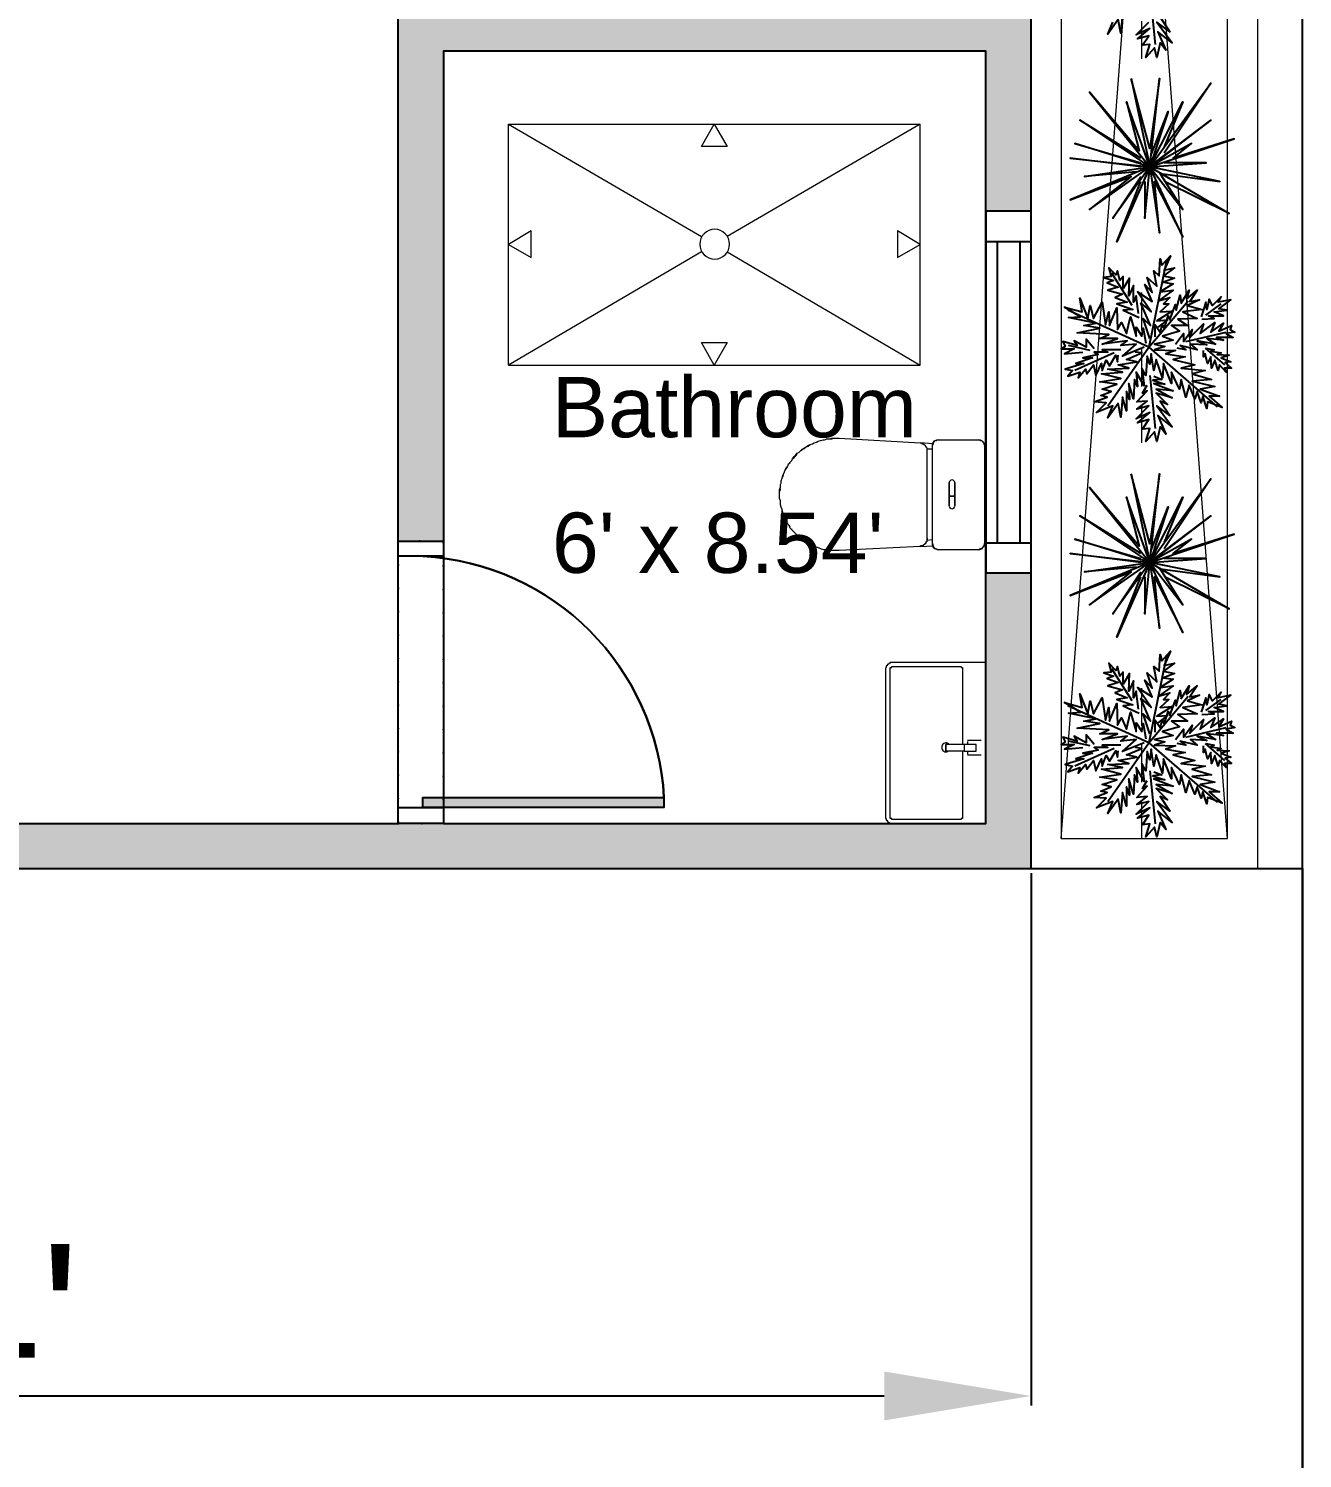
# Model space of a CAD drawing. Header units: feet. Extents: x -93 to 360, y -73 to 780.
# Drawn here: x 190.9 to 360, y 116.7 to 306.5 of the extents above; entities that cross this region are included whole.
import ezdxf

# ---------------------------------------------------------------- set-up
doc = ezdxf.new("R2010")
doc.units = ezdxf.units.FT
doc.linetypes.add('ACAD_ISO07W100', pattern=[3, 0, -3])
for name, color, linetype in [('Building Boundary', 2, 'Continuous'), ('Dimension', 7, 'Continuous'), ('Furniture', 4, 'Continuous'), ('Label', 6, 'Continuous'), ('Plot Boundary', 1, 'Continuous'), ('SoftScape', 7, 'Continuous'), ('Wall', 3, 'Continuous'), ('Wall Hatch', 7, 'Continuous')]:
    doc.layers.add(name, color=color, linetype=linetype)
doc.styles.get("Standard").update_dxf_attribs({"font": 'arial.ttf'})
doc.dimstyles.new('ISO-25', dxfattribs={"dimtxt": 2.5, "dimasz": 2.5, "dimexe": 1.25, "dimexo": 0.625, "dimtad": 1, "dimtxsty": 'Standard', "dimcen": 2.5, "dimadec": 0, "dimazin": 0, "dimtfac": 1, "dimtmove": 0, "dimatfit": 3, "dimfxl": 1, "dimarcsym": 0})

# ---------------------------------------------------------------- blocks, each defined once
blk = doc.blocks.new('Planter')
at = {"lineweight": 5}
for points in [[(30.08, 0), (30.08, 300.27), (0, 300.27), (0, 0)], [(26.08, 4), (26.08, 296.27), (4, 296.27), (4, 4)]]:
    blk.add_lwpolyline(points, close=True, dxfattribs=at)
at = {"lineweight": 0}
for points in [[(4, 4), (26.08, 296.27)], [(26.08, 4), (4, 296.27)]]:
    blk.add_lwpolyline(points, dxfattribs=at)
at = {"lineweight": 25}
for points in [[(12.11, 113.53), (11.89, 110.86), (11.57, 112.67), (10.19, 110.75), (10.83, 112.35)], [(17.12, 112.99), (18.4, 111.07), (16.69, 112.35), (18.72, 109.58), (16.8, 111.07), (17.87, 108.62), (17.12, 109.58), (16.69, 107.66), (16.37, 108.94), (15.2, 107.66), (15.73, 109.37), (14.77, 109.26), (15.63, 110.54), (14.13, 110.11), (15.73, 111.5), (13.92, 110.65), (15.63, 112.35)], [(15.73, 116.41), (16.48, 109.37)], [(16.38, 93.66), (23.85, 99.31), (15.74, 93.12), (12.65, 101.76), (14.35, 95.26), (7.74, 103.04), (15.74, 93.12), (23.85, 104.22), (17.66, 94.94)], [(15.95, 94.72), (18.19, 100.48), (15.74, 93.12), (20.11, 101.76), (17.66, 95.79)], [(14.57, 94.3), (6.46, 99.31), (15.74, 93.12), (26.94, 96.86), (18.83, 94.3), (21.29, 96.22), (15.74, 93.12), (23.21, 93.66), (17.66, 93.66)], [(15.74, 93.12), (5.82, 96.22), (14.57, 93.66)], [(14.57, 93.12), (5.18, 94.3), (15.74, 93.12), (5.18, 88.75), (13.29, 91.84), (7.74, 87.47), (15.74, 93.12), (10.83, 86.3), (14.57, 91.84)], [(13.93, 92.48), (7.1, 91.84), (15.74, 93.12), (11.37, 83.2), (14.57, 91.2)], [(15.1, 91.2), (15.1, 86.3), (15.74, 93.12), (17.02, 84.38), (16.38, 91.2), (20.11, 83.84), (15.74, 93.12), (20.11, 87.47), (17.13, 92.27), (25.02, 91.2), (15.74, 93.12), (26.3, 86.94), (17.87, 91.1)], [(20.11, 83.84), (20.11, 83.84)], [(17.97, 80.7), (15.63, 69.18), (4.85, 74.09)], [(14.24, 73.66), (13.92, 76.01), (13.6, 75.16), (13.6, 77.4), (12.96, 76.01), (13.07, 78.36), (12.21, 76.97), (12.21, 78.57), (11.79, 78.04), (11.47, 79.32), (11.25, 78.78), (10.29, 79.74), (10.61, 78.57), (9.65, 78.46), (10.93, 78.04), (10.08, 77.72), (11.57, 77.18), (10.19, 76.76), (12.11, 76.22), (11.15, 75.8), (12.75, 75.16), (11.36, 74.94), (13.49, 74.2), (12.21, 74.09), (14.35, 73.13)], [(15.73, 70.36), (14.88, 73.02), (15.84, 72.06), (14.56, 75.05), (15.95, 73.88), (14.13, 76.54), (16.05, 75.26), (15.09, 77.5), (16.05, 76.44), (15.41, 78.46), (16.69, 77.29), (16.27, 79.32), (17.01, 78.68), (17.12, 80.92), (17.33, 80.06), (18.51, 81.34), (17.65, 79.42), (19.04, 79.74), (17.55, 78.68), (19.04, 78.36), (17.55, 77.82), (18.83, 77.61), (17.12, 76.54), (18.83, 76.76), (16.91, 75.37), (18.4, 75.8), (17.55, 74.94), (18.29, 74.94), (17.12, 73.88), (18.72, 73.98), (16.69, 72.7), (18.08, 72.81), (16.8, 71.85)], [(13.39, 74.73), (10.72, 79)], [(16.48, 70.57), (16.48, 72.17), (17.12, 71.21), (17.44, 72.17), (17.65, 71.64), (18.19, 73.34), (18.4, 72.81), (19.15, 74.84), (19.25, 74.09), (19.79, 76.12), (19.89, 75.05), (20.96, 76.76), (20.64, 75.58), (22.03, 76.76), (21.07, 75.26), (22.35, 75.48), (20.75, 74.73), (22.67, 74.2), (20.11, 73.88), (22.03, 73.02), (19.47, 72.92), (20.75, 72.06), (18.61, 72.06), (19.68, 71.32), (17.44, 70.68), (18.83, 70.14), (16.37, 69.61), (17.76, 69.29), (16.37, 68.86), (19.15, 68.76), (17.87, 68.33), (20.43, 67.9), (18.83, 67.58), (21.71, 66.84), (19.89, 66.41), (23.09, 66.09), (21.39, 65.66), (23.95, 64.92), (21.39, 64.7), (24.37, 63.96), (22.45, 63.64), (25.01, 62.68), (23.63, 62.68), (25.33, 61.18), (23.41, 61.93), (23.31, 61.08), (22.77, 62.68), (22.56, 61.82), (22.03, 63.32), (21.71, 62.36), (20.96, 64.17), (20.53, 62.57), (19.89, 64.92), (19.68, 63.64), (18.61, 65.88), (18.61, 64.38), (17.55, 67.05), (17.44, 65.13), (16.59, 67.58), (16.27, 66.09), (15.95, 68.33), (15.73, 66.94), (15.41, 68.01), (15.2, 65.45), (14.67, 66.41), (14.99, 64.06), (13.92, 65.88), (14.13, 63.96), (13.71, 64.92), (13.6, 62.36), (12.96, 64.38), (13.07, 62.25), (12.64, 63.32), (12.64, 60.76), (12.11, 62.57), (11.89, 59.9), (11.57, 61.72), (10.19, 59.8), (10.83, 61.4), (8.69, 60.54), (9.97, 61.82), (8.37, 61.93), (10.08, 62.57), (9.23, 62.78), (10.61, 63.32), (9.44, 63.64), (11.36, 64.28), (9.12, 64.6), (11.89, 65.02), (9.33, 65.66), (12.11, 65.88), (10.19, 66.3), (12.96, 66.41), (11.57, 66.84), (14.03, 67.26), (12.64, 67.58), (14.67, 68.44), (13.81, 68.54)], [(14.99, 69.18), (12.11, 68.01), (13.92, 69.61), (11.89, 69.4), (12.75, 70.04), (9.44, 69.61), (11.47, 70.36), (9.12, 70.36), (10.29, 70.89), (6.13, 71.1), (9.12, 71.74), (6.99, 72.06), (8.59, 72.38), (4.96, 73.13), (6.56, 73.24), (4.43, 74.52), (6.77, 73.88), (6.45, 75.69), (7.52, 73.02), (7.84, 74.73), (8.27, 73.02), (9.44, 75.16), (9.87, 72.17), (10.29, 73.88), (10.4, 72.06), (11.36, 74.41), (11.47, 71.53), (12, 72.49), (12.64, 71), (13.17, 73.24), (13.92, 70.68), (13.92, 71.85), (14.67, 70.68), (14.88, 71.74), (15.2, 69.72)], [(15.63, 69.18), (20.85, 75.37)], [(22.67, 72.92), (24.27, 73.02), (23.52, 73.34), (25.55, 73.34), (24.27, 73.88), (25.97, 74.09), (24.91, 74.3), (26.51, 75.48), (24.8, 75.16), (25.23, 75.9), (24.05, 74.73), (23.63, 75.58), (23.31, 74.2), (23.2, 75.16), (22.56, 73.24)], [(23.2, 73.45), (25.23, 74.94)], [(19.15, 69.61), (20.21, 71), (20.21, 69.93), (21.39, 71.53), (21.07, 70.46), (22.88, 72.28), (22.45, 71), (24.37, 72.49), (23.84, 71.21), (25.55, 72.38), (24.91, 71.32), (26.61, 72.06), (26.4, 71.53), (27.04, 71.21), (25.87, 71), (26.83, 70.46), (24.59, 70.46), (25.55, 70.14), (23.31, 70.36), (24.48, 69.61), (22.03, 70.04), (23.31, 69.5), (21.17, 69.61), (22.03, 68.86), (19.79, 69.4), (20.53, 68.86), (19.36, 69.08)], [(8.37, 68.97), (7.31, 70.25), (7.31, 69.18), (5.71, 70.04), (6.13, 69.4), (4.21, 69.93), (4.53, 69.29), (4, 68.97), (5.71, 68.97), (4.43, 68.33), (6.88, 68.54)], [(20.53, 69.93), (25.87, 71.21)], [(11.89, 68.86), (9.44, 68.86), (10.19, 68.54), (8.37, 68.54), (8.91, 68.22), (6.88, 67.8), (8.16, 67.8), (5.92, 67.05), (6.99, 67.05), (4.53, 66.3), (5.49, 66.09), (4.85, 65.34), (6.45, 65.88), (6.24, 65.13), (7.2, 66.3), (7.41, 65.66), (8.27, 66.84), (8.59, 65.45), (9.33, 67.05), (9.44, 66.09), (9.97, 67.48), (10.4, 66.73), (11.25, 68.12), (11.47, 67.26), (11.57, 68.12)], [(7.84, 68.76), (4.96, 69.4)], [(11.04, 68.44), (5.81, 66.09)], [(10.19, 61.4), (15.63, 69.18), (24.69, 61.29)], [(23.2, 69.08), (24.27, 68.86), (23.84, 68.65), (25.23, 68.44), (24.69, 68.22), (26.29, 68.12), (25.23, 67.8), (26.51, 67.26), (25.76, 67.16), (26.61, 66.41), (25.65, 66.41), (25.87, 65.88), (25.01, 66.84), (24.8, 66.09), (24.37, 67.48), (23.95, 66.41), (23.84, 67.9), (23.41, 67.05), (23.09, 68.33), (22.88, 67.9), (22.88, 68.76)], [(23.09, 69.08), (25.65, 66.84)], [(16.27, 65.34), (17.33, 64.92), (16.16, 64.81), (17.76, 64.28), (16.27, 64.38), (18.83, 63.42), (16.59, 63.64), (18.72, 62.46), (16.59, 63.1), (18.08, 61.61), (17.12, 62.04), (18.4, 60.12), (16.69, 61.4), (18.72, 58.62), (16.8, 60.12), (17.87, 57.66), (17.12, 58.62), (16.69, 56.7), (16.37, 57.98), (15.2, 56.7), (15.73, 58.41), (14.77, 58.3), (15.63, 59.58), (14.13, 59.16), (15.73, 60.54), (13.92, 59.69), (15.63, 61.4), (14.03, 60.97), (15.41, 62.04), (14.03, 61.93), (15.41, 63.42), (14.77, 63.1), (15.41, 64.17)], [(15.73, 65.45), (16.48, 58.41)], [(16.38, 41.17), (23.85, 46.82), (15.74, 40.64), (12.65, 49.28), (14.35, 42.77), (7.74, 50.56), (15.74, 40.64), (23.85, 51.73), (17.66, 42.45)], [(15.95, 42.24), (18.19, 48), (15.74, 40.64), (20.11, 49.28), (17.66, 43.3)], [(14.57, 41.81), (6.46, 46.82), (15.74, 40.64), (26.94, 44.37), (18.83, 41.81), (21.29, 43.73), (15.74, 40.64), (23.21, 41.17), (17.66, 41.17)], [(15.74, 40.64), (5.82, 43.73), (14.57, 41.17)], [(14.57, 40.64), (5.18, 41.81), (15.74, 40.64), (5.18, 36.26), (13.29, 39.36), (7.74, 34.98), (15.74, 40.64), (10.83, 33.81), (14.57, 39.36)], [(13.93, 40), (7.1, 39.36), (15.74, 40.64), (11.37, 30.71), (14.57, 38.72)], [(15.1, 38.72), (15.1, 33.81), (15.74, 40.64), (17.02, 31.89), (16.38, 38.72), (20.11, 31.35), (15.74, 40.64), (20.11, 34.98), (17.13, 39.78), (25.02, 38.72), (15.74, 40.64), (26.3, 34.45), (17.87, 38.61)], [(20.11, 31.35), (20.11, 31.35)], [(15.73, 17.87), (14.88, 20.53), (15.84, 19.57), (14.56, 22.56), (15.95, 21.39), (14.13, 24.05), (16.05, 22.77), (15.09, 25.01), (16.05, 23.95), (15.41, 25.97), (16.69, 24.8), (16.27, 26.83), (17.01, 26.19), (17.12, 28.43), (17.33, 27.57), (18.51, 28.85), (17.65, 26.93), (19.04, 27.25), (17.55, 26.19), (19.04, 25.87), (17.55, 25.33), (18.83, 25.12), (17.12, 24.05), (18.83, 24.27), (16.91, 22.88), (18.4, 23.31), (17.55, 22.45), (18.29, 22.45), (17.12, 21.39), (18.72, 21.49), (16.69, 20.21), (18.08, 20.32), (16.8, 19.36)], [(17.97, 28.21), (15.63, 16.69), (4.85, 21.6)], [(14.24, 21.17), (13.92, 23.52), (13.6, 22.67), (13.6, 24.91), (12.96, 23.52), (13.07, 25.87), (12.21, 24.48), (12.21, 26.08), (11.79, 25.55), (11.47, 26.83), (11.25, 26.29), (10.29, 27.25), (10.61, 26.08), (9.65, 25.97), (10.93, 25.55), (10.08, 25.23), (11.57, 24.69), (10.19, 24.27), (12.11, 23.73), (11.15, 23.31), (12.75, 22.67), (11.36, 22.45), (13.49, 21.71), (12.21, 21.6), (14.35, 20.64)], [(13.39, 22.24), (10.72, 26.51)], [(14.99, 16.69), (12.11, 15.52), (13.92, 17.12), (11.89, 16.91), (12.75, 17.55), (9.44, 17.12), (11.47, 17.87), (9.12, 17.87), (10.29, 18.4), (6.13, 18.61), (9.12, 19.25), (6.99, 19.57), (8.59, 19.89), (4.96, 20.64), (6.56, 20.75), (4.43, 22.03), (6.77, 21.39), (6.45, 23.2), (7.52, 20.53), (7.84, 22.24), (8.27, 20.53), (9.44, 22.67), (9.87, 19.68), (10.29, 21.39), (10.4, 19.57), (11.36, 21.92), (11.47, 19.04), (12, 20), (12.64, 18.51), (13.17, 20.75), (13.92, 18.19), (13.92, 19.36), (14.67, 18.19), (14.88, 19.25), (15.2, 17.23)], [(16.48, 18.08), (16.48, 19.68), (17.12, 18.72), (17.44, 19.68), (17.65, 19.15), (18.19, 20.85), (18.4, 20.32), (19.15, 22.35), (19.25, 21.6), (19.79, 23.63), (19.89, 22.56), (20.96, 24.27), (20.64, 23.09), (22.03, 24.27), (21.07, 22.77), (22.35, 22.99), (20.75, 22.24), (22.67, 21.71), (20.11, 21.39), (22.03, 20.53), (19.47, 20.43), (20.75, 19.57), (18.61, 19.57), (19.68, 18.83), (17.44, 18.19), (18.83, 17.65), (16.37, 17.12), (17.76, 16.8), (16.37, 16.37), (19.15, 16.27), (17.87, 15.84), (20.43, 15.41), (18.83, 15.09), (21.71, 14.35), (19.89, 13.92), (23.09, 13.6), (21.39, 13.17), (23.95, 12.43), (21.39, 12.21), (24.37, 11.47), (22.45, 11.15), (25.01, 10.19), (23.63, 10.19), (25.33, 8.69), (23.41, 9.44), (23.31, 8.59), (22.77, 10.19), (22.56, 9.33), (22.03, 10.83), (21.71, 9.87), (20.96, 11.68), (20.53, 10.08), (19.89, 12.43), (19.68, 11.15), (18.61, 13.39), (18.61, 11.89), (17.55, 14.56), (17.44, 12.64), (16.59, 15.09), (16.27, 13.6), (15.95, 15.84), (15.73, 14.45), (15.41, 15.52), (15.2, 12.96), (14.67, 13.92), (14.99, 11.57), (13.92, 13.39), (14.13, 11.47), (13.71, 12.43), (13.6, 9.87), (12.96, 11.89), (13.07, 9.76), (12.64, 10.83), (12.64, 8.27), (12.11, 10.08), (11.89, 7.41), (11.57, 9.23), (10.19, 7.31), (10.83, 8.91), (8.69, 8.05), (9.97, 9.33), (8.37, 9.44), (10.08, 10.08), (9.23, 10.29), (10.61, 10.83), (9.44, 11.15), (11.36, 11.79), (9.12, 12.11), (11.89, 12.53), (9.33, 13.17), (12.11, 13.39), (10.19, 13.81), (12.96, 13.92), (11.57, 14.35), (14.03, 14.77), (12.64, 15.09), (14.67, 15.95), (13.81, 16.05)], [(15.63, 16.69), (20.85, 22.88)], [(22.67, 20.43), (24.27, 20.53), (23.52, 20.85), (25.55, 20.85), (24.27, 21.39), (25.97, 21.6), (24.91, 21.81), (26.51, 22.99), (24.8, 22.67), (25.23, 23.41), (24.05, 22.24), (23.63, 23.09), (23.31, 21.71), (23.2, 22.67), (22.56, 20.75)], [(23.2, 20.96), (25.23, 22.45)], [(19.15, 17.12), (20.21, 18.51), (20.21, 17.44), (21.39, 19.04), (21.07, 17.97), (22.88, 19.79), (22.45, 18.51), (24.37, 20), (23.84, 18.72), (25.55, 19.89), (24.91, 18.83), (26.61, 19.57), (26.4, 19.04), (27.04, 18.72), (25.87, 18.51), (26.83, 17.97), (24.59, 17.97), (25.55, 17.65), (23.31, 17.87), (24.48, 17.12), (22.03, 17.55), (23.31, 17.01), (21.17, 17.12), (22.03, 16.37), (19.79, 16.91), (20.53, 16.37), (19.36, 16.59)], [(8.37, 16.48), (7.31, 17.76), (7.31, 16.69), (5.71, 17.55), (6.13, 16.91), (4.21, 17.44), (4.53, 16.8), (4, 16.48), (5.71, 16.48), (4.43, 15.84), (6.88, 16.05)], [(20.53, 17.44), (25.87, 18.72)], [(11.89, 16.37), (9.44, 16.37), (10.19, 16.05), (8.37, 16.05), (8.91, 15.73), (6.88, 15.31), (8.16, 15.31), (5.92, 14.56), (6.99, 14.56), (4.53, 13.81), (5.49, 13.6), (4.85, 12.85), (6.45, 13.39), (6.24, 12.64), (7.2, 13.81), (7.41, 13.17), (8.27, 14.35), (8.59, 12.96), (9.33, 14.56), (9.44, 13.6), (9.97, 14.99), (10.4, 14.24), (11.25, 15.63), (11.47, 14.77), (11.57, 15.63)], [(7.84, 16.27), (4.96, 16.91)], [(11.04, 15.95), (5.81, 13.6)], [(10.19, 8.91), (15.63, 16.69), (24.69, 8.8)], [(23.2, 16.59), (24.27, 16.37), (23.84, 16.16), (25.23, 15.95), (24.69, 15.73), (26.29, 15.63), (25.23, 15.31), (26.51, 14.77), (25.76, 14.67), (26.61, 13.92), (25.65, 13.92), (25.87, 13.39), (25.01, 14.35), (24.8, 13.6), (24.37, 14.99), (23.95, 13.92), (23.84, 15.41), (23.41, 14.56), (23.09, 15.84), (22.88, 15.41), (22.88, 16.27)], [(23.09, 16.59), (25.65, 14.35)], [(16.27, 12.85), (17.33, 12.43), (16.16, 12.32), (17.76, 11.79), (16.27, 11.89), (18.83, 10.93), (16.59, 11.15), (18.72, 9.97), (16.59, 10.61), (18.08, 9.12), (17.12, 9.55), (18.4, 7.63), (16.69, 8.91), (18.72, 6.13), (16.8, 7.63), (17.87, 5.17), (17.12, 6.13), (16.69, 4.21), (16.37, 5.49), (15.2, 4.21), (15.73, 5.92), (14.77, 5.81), (15.63, 7.09), (14.13, 6.67), (15.73, 8.05), (13.92, 7.2), (15.63, 8.91), (14.03, 8.48), (15.41, 9.55), (14.03, 9.44), (15.41, 10.93), (14.77, 10.61), (15.41, 11.68)], [(15.73, 12.96), (16.48, 5.92)]]:
    blk.add_lwpolyline(points, dxfattribs=at)
at = {"lineweight": 13}
for points in [[(14.67, 107.45), (14.67, 112.46)], [(14.67, 71.42), (14.67, 76.44)], [(14.67, 63.96), (14.67, 68.97)], [(14.67, 56.49), (14.67, 61.5)], [(14.67, 18.93), (14.67, 23.95)], [(14.67, 11.47), (14.67, 16.48)], [(14.67, 4), (14.67, 9.01)]]:
    blk.add_lwpolyline(points, dxfattribs=at)
at = {"lineweight": 25}
for points in [[(13.29, 104.86), (15.74, 93.12), (17.02, 104.86), (15.74, 95.58)], [(13.29, 52.37), (15.74, 40.64), (17.02, 52.37), (15.74, 43.09)]]:
    blk.add_lwpolyline(points, close=True, dxfattribs=at)
blk = doc.blocks.new('Planter1.3')
blk.add_blockref('Planter', (0, 0))
blk = doc.blocks.new('*D5')
at = {"layer": 'Defpoints', "color": 0, "transparency": 16777216}
for p in [(36, 195), (324, 195), (324, 125)]:
    blk.add_point(p, dxfattribs=at)
at = {"layer": 'Dimension', "color": 0, "lineweight": -2, "transparency": 16777216}
for p, q in [((36, 194.38), (36, 123.75)), ((324, 194.38), (324, 123.75)), ((55.5, 125), (304.5, 125))]:
    blk.add_line(p, q, dxfattribs=at)
at = {"layer": 'Dimension', "color": 0, "transparency": 16777216}
for points in [[(55.5, 128.25), (55.5, 121.75), (36, 125)], [(304.5, 128.25), (304.5, 121.75), (324, 125)]]:
    blk.add_solid(points, dxfattribs=at)
at = {"layer": 'Dimension', "color": 0, "transparency": 16777216, "insert": (180, 135.41), "char_height": 19.5, "attachment_point": 5}
blk.add_mtext("24'", dxfattribs=at)
blk = doc.blocks.new('WC')
at = {"lineweight": 0}
for points in [[(7.89, 0), (7.57, 0), (7.36, 0), (7.04, 0), (6.72, 0), (6.4, 0), (6.08, 0.11), (5.87, 0.11), (5.55, 0.21), (5.23, 0.32), (5.01, 0.43), (4.69, 0.53), (4.37, 0.64), (4.16, 0.75), (3.84, 0.85), (3.63, 1.07), (3.41, 1.17), (3.09, 1.39), (2.88, 1.49), (2.67, 1.71), (2.45, 1.92), (2.24, 2.13), (2.03, 2.35), (1.81, 2.56), (1.6, 2.77), (1.39, 2.99), (1.28, 3.31), (1.07, 3.52), (0.96, 3.84), (0.85, 4.05), (0.64, 4.37), (0.53, 4.59), (0.43, 4.91), (0.32, 5.12), (0.32, 5.44), (0.21, 5.76), (0.11, 6.08), (0.11, 6.29), (0.11, 6.61), (0, 6.93), (0, 7.25), (0, 7.47), (0, 7.79), (0, 8.11), (0.11, 8.43), (0.11, 8.75), (0.21, 8.96), (0.21, 9.28), (0.32, 9.6), (0.43, 9.92), (0.53, 10.13), (0.64, 10.45), (0.75, 10.67), (0.85, 10.99), (1.07, 11.2), (1.17, 11.52), (1.39, 11.73), (1.6, 11.95), (1.71, 12.16), (1.92, 12.48), (2.13, 12.69), (2.35, 12.91), (2.56, 13.01), (2.77, 13.23), (2.99, 13.44), (3.31, 13.65), (3.52, 13.76), (3.84, 13.97), (4.05, 14.08), (4.37, 14.19), (4.59, 14.29), (4.91, 14.4), (5.12, 14.51), (5.44, 14.61), (5.76, 14.72), (5.97, 14.72), (6.29, 14.83), (6.61, 14.83), (6.93, 14.93), (7.25, 14.93), (7.47, 14.93), (7.79, 14.93), (7.89, 14.93), (18.67, 14.29), (18.77, 14.29), (18.88, 14.29), (18.88, 14.19), (18.99, 14.19), (19.09, 14.19), (19.09, 14.08), (19.2, 14.08), (19.31, 13.97), (19.31, 13.87), (19.41, 13.87), (19.41, 13.76), (19.52, 13.65), (19.52, 13.55), (19.52, 13.44), (19.52, 13.33), (19.52, 1.6), (19.52, 1.49), (19.52, 1.39), (19.52, 1.28), (19.52, 1.17), (19.41, 1.17), (19.41, 1.07), (19.41, 0.96), (19.31, 0.96), (19.31, 0.85), (19.2, 0.85), (19.2, 0.75), (19.09, 0.75), (18.99, 0.64), (18.88, 0.64), (18.77, 0.64), (18.77, 0.53), (18.67, 0.53)], [(27.2, 0.85), (27.2, 0.75), (27.09, 0.75), (27.09, 0.64), (27.09, 0.53), (26.99, 0.53), (26.99, 0.43), (26.88, 0.32), (26.77, 0.21), (26.67, 0.21), (26.56, 0.21), (26.56, 0.11), (26.45, 0.11), (26.35, 0.11), (26.88, 0.32), (27.09, 0.53)]]:
    blk.add_lwpolyline(points, close=True, dxfattribs=at)
for points in [[(7.89, 0), (7.57, 0), (7.36, 0), (7.04, 0), (6.72, 0), (6.4, 0), (6.08, 0.11), (5.87, 0.11), (5.55, 0.21), (5.23, 0.32), (5.01, 0.43), (4.69, 0.53), (4.37, 0.64), (4.16, 0.75), (3.84, 0.85), (3.63, 1.07), (3.41, 1.17), (3.09, 1.39), (2.88, 1.49), (2.67, 1.71), (2.45, 1.92), (2.24, 2.13), (2.03, 2.35), (1.81, 2.56), (1.6, 2.77), (1.39, 2.99), (1.28, 3.31), (1.07, 3.52), (0.96, 3.84), (0.85, 4.05), (0.64, 4.37), (0.53, 4.59), (0.43, 4.91), (0.32, 5.12), (0.32, 5.44), (0.21, 5.76), (0.11, 6.08), (0.11, 6.29), (0.11, 6.61), (0, 6.93), (0, 7.25), (0, 7.47), (0, 7.79), (0, 8.11), (0.11, 8.43), (0.11, 8.75), (0.21, 8.96), (0.21, 9.28), (0.32, 9.6), (0.43, 9.92), (0.53, 10.13), (0.64, 10.45), (0.75, 10.67), (0.85, 10.99), (1.07, 11.2), (1.17, 11.52), (1.39, 11.73), (1.6, 11.95), (1.71, 12.16), (1.92, 12.48), (2.13, 12.69), (2.35, 12.91), (2.56, 13.01), (2.77, 13.23), (2.99, 13.44), (3.31, 13.65), (3.52, 13.76), (3.84, 13.97), (4.05, 14.08), (4.37, 14.19), (4.59, 14.29), (4.91, 14.4), (5.12, 14.51), (5.44, 14.61), (5.76, 14.72), (5.97, 14.72), (6.29, 14.83), (6.61, 14.83), (6.93, 14.93), (7.25, 14.93), (7.47, 14.93), (7.79, 14.93), (7.89, 14.93)], [(2.88, 13.23), (3.09, 13.44), (3.31, 13.55), (3.52, 13.76), (3.84, 13.87), (4.05, 14.08), (4.16, 14.08)], [(4.37, 14.19), (4.59, 14.29), (4.91, 14.4), (5.12, 14.51), (5.44, 14.61), (5.76, 14.72), (5.97, 14.72)], [(6.19, 14.83), (6.29, 14.83), (6.61, 14.83), (6.93, 14.83), (7.25, 14.93), (7.47, 14.93), (7.79, 14.93)], [(20.37, 14.19), (18.67, 14.29), (18.77, 14.29), (18.88, 14.29), (18.88, 14.19), (18.99, 14.19), (19.09, 14.19)], [(19.09, 14.08), (19.2, 14.08), (19.31, 13.97), (19.31, 13.87), (19.41, 13.87), (19.41, 13.76), (19.52, 13.65), (19.52, 13.55), (19.52, 13.44), (19.52, 13.33)], [(20.27, 13.44), (19.52, 13.44)], [(21.12, 14.72), (20.8, 14.61), (20.48, 14.51), (20.37, 14.29), (20.27, 13.97), (20.27, 14.08), (20.27, 14.19), (20.37, 14.19), (20.37, 14.29), (20.37, 14.4), (20.48, 14.4), (20.48, 14.51), (20.59, 14.51), (20.59, 14.61), (20.69, 14.61), (20.8, 14.61), (20.8, 14.72), (20.91, 14.72), (21.01, 14.72), (21.12, 14.72), (26.35, 14.72), (26.45, 14.72), (26.56, 14.72), (26.67, 14.72), (26.67, 14.61), (26.77, 14.61), (26.88, 14.51), (26.99, 14.51), (26.99, 14.4), (27.09, 14.29), (27.09, 14.19), (27.09, 14.08), (27.2, 14.08), (27.2, 13.97), (27.09, 14.29), (26.88, 14.51), (26.35, 14.72)], [(26.35, 0.11), (21.12, 0.11), (21.01, 0.11), (20.91, 0.11), (20.91, 0.21), (20.8, 0.21), (20.69, 0.21), (20.59, 0.32), (20.48, 0.32), (20.48, 0.43), (20.37, 0.43), (20.37, 0.53), (20.37, 0.64), (20.27, 0.75), (20.27, 0.85), (20.27, 0.96), (20.27, 1.17), (20.27, 1.49), (20.27, 1.71), (20.27, 13.12), (20.27, 13.44), (20.27, 13.65), (20.27, 13.97)], [(0.64, 10.35), (0.64, 10.45), (0.75, 10.67), (0.96, 10.99), (1.07, 11.2), (1.17, 11.52), (1.39, 11.63)], [(1.6, 11.95), (1.71, 12.16), (1.92, 12.37), (2.13, 12.59), (2.35, 12.8)], [(0.11, 8.53), (0.11, 8.75), (0.21, 8.96), (0.21, 9.28), (0.32, 9.6), (0.43, 9.81), (0.53, 10.03)], [(0.11, 6.61), (0, 6.93), (0, 7.25), (0, 7.47), (0, 7.79), (0.11, 8.11), (0.11, 8.21)], [(22.51, 7.21), (22.51, 9.02), (22.51, 5.93), (22.51, 7.21), (23.25, 7.21), (22.51, 7.21), (23.25, 7.21), (23.25, 5.93), (23.25, 9.02), (23.25, 7.21)], [(0.53, 4.8), (0.43, 4.91), (0.43, 5.12), (0.32, 5.44), (0.21, 5.76), (0.11, 6.08), (0.11, 6.29)], [(1.39, 3.2), (1.28, 3.31), (1.07, 3.52), (0.96, 3.84), (0.85, 4.05), (0.75, 4.37), (0.64, 4.48)], [(2.45, 1.92), (2.24, 2.13), (2.03, 2.35), (1.81, 2.56), (1.6, 2.77), (1.6, 2.88)], [(4.16, 0.75), (3.84, 0.85), (3.63, 1.07), (3.41, 1.17), (3.09, 1.39), (2.88, 1.49), (2.88, 1.6)], [(5.97, 0.11), (5.87, 0.11), (5.55, 0.21), (5.23, 0.32), (5.01, 0.43), (4.69, 0.53), (4.48, 0.64), (4.37, 0.64)], [(7.79, 0), (7.57, 0), (7.36, 0), (7.04, 0), (6.72, 0), (6.4, 0), (6.19, 0.11)], [(19.52, 1.6), (19.52, 1.49), (19.52, 1.39), (19.52, 1.28), (19.52, 1.17), (19.41, 1.17), (19.41, 1.07), (19.41, 0.96), (19.31, 0.96), (19.31, 0.85), (19.2, 0.85), (19.2, 0.75), (19.09, 0.75), (18.99, 0.64), (18.88, 0.64), (18.77, 0.64), (18.77, 0.53), (18.67, 0.53), (20.37, 0.64)], [(19.52, 1.39), (20.27, 1.49)], [(20.27, 0.96), (20.37, 0.64), (20.48, 0.32), (20.8, 0.21), (21.12, 0.11)]]:
    blk.add_lwpolyline(points, dxfattribs=at)
at = {"lineweight": 13}
for points in [[(27.2, 13.97), (27.2, 6.19)], [(27.2, 6.19), (27.2, 0.93)]]:
    blk.add_lwpolyline(points, dxfattribs=at)
at = {"lineweight": 0}
for centre, radius, start, end in [((21.17, 14.03), 0.8, 139.9988, 175.0013), ((22.88, 9.01), 0.373, 1.7687, 178.2313), ((22.88, 5.92), 0.373, 181.7687, 358.2313), ((18.61, 1.65), 1.01, 273.252, 287.7098), ((18.61, 1.65), 1.01, 345.5419, 359.9999), ((26.4, 1.01), 0.8, 274.9987, 310.0012), ((26.4, 1.01), 0.8, 319.9986, 354.1116)]:
    blk.add_arc(centre, radius, start, end, dxfattribs=at)
blk = doc.blocks.new('Bathwc1.3')
blk.add_blockref('WC', (-27.38, 0.2))
blk = doc.blocks.new('BathBasin')
at = {"lineweight": 0}
for points in [[(13.33, 21.33), (0.96, 21.33), (0.85, 21.33), (0.75, 21.33), (0.64, 21.33), (0.53, 21.23), (0.43, 21.23), (0.43, 21.12), (0.32, 21.12), (0.21, 21.01), (0.21, 20.91), (0.11, 20.91), (0.11, 20.8), (0.11, 20.69), (0, 20.59), (0, 20.48), (0, 0.85), (0, 0.75), (0, 0.64), (0.11, 0.64), (0.11, 0.53), (0.11, 0.43), (0.21, 0.43), (0.21, 0.32), (0.32, 0.21), (0.43, 0.11), (0.53, 0.11), (0.53, 0), (0.64, 0), (0.75, 0), (0.85, 0), (0.96, 0), (13.33, 0), (13.33, 21.33)], [(10.24, 9.6), (10.24, 0.85), (10.24, 0.75), (10.24, 0.64), (10.13, 0.64), (10.03, 0.64), (10.03, 0.53), (9.92, 0.53), (0.96, 0.53), (0.85, 0.53), (0.85, 0.64), (0.75, 0.64), (0.64, 0.64), (0.64, 0.75), (0.64, 0.85), (0.64, 20.48), (0.64, 20.59), (0.64, 20.69), (0.75, 20.69), (0.85, 20.69), (0.85, 20.8), (0.96, 20.8)], [(0.85, 20.8), (0.96, 20.8), (9.92, 20.8), (10.03, 20.8), (10.03, 20.69), (10.13, 20.69), (10.24, 20.69), (10.24, 20.59), (10.24, 20.48), (10.24, 10.45)], [(10.45, 9.6), (11.52, 9.6), (12.05, 9.6), (12.05, 10.45), (11.52, 10.45), (10.45, 10.45), (8.75, 10.45), (8, 10.45), (8, 9.6), (8, 10.45)], [(10.45, 10.45), (10.45, 9.6), (8.75, 9.6), (8, 9.6)], [(12.69, 10.99), (10.88, 10.99)], [(10.88, 10.88), (10.88, 10.88)], [(10.88, 10.88), (10.88, 10.45)], [(10.88, 10.88), (10.88, 10.88)], [(10.88, 9.6), (10.88, 9.17)], [(10.88, 9.17), (10.88, 9.17)], [(10.88, 9.17), (10.88, 9.17)], [(10.88, 9.07), (12.69, 9.07)], [(9.92, 0.53), (9.92, 0.53)], [(10.24, 0.85), (10.24, 0.85)]]:
    blk.add_lwpolyline(points, dxfattribs=at)
for points in [[(8.42, 10.54, 0.169136), (8.05, 10.67, 1.000008), (8.05, 9.49, 0.169136), (8.42, 9.62)], [(8.17, 10.65, 0.050754), (8.05, 10.67, 0.050754), (7.93, 10.65)], [(7.93, 9.51, 0.050754), (8.05, 9.49, 0.050754), (8.17, 9.51)]]:
    blk.add_lwpolyline(points, format="xyb", dxfattribs=at)
blk = doc.blocks.new('basin1.3')
blk.add_blockref('BathBasin', (-13.33335, 0))
blk = doc.blocks.new('Shower')
at = {"lineweight": 0}
for p, q in [((0, 32), (54.61, 32)), ((0, 0), (54.61, 0))]:
    blk.add_line(p, q, dxfattribs=at)
for points in [[(25.6, 15.04), (0, 0), (0, 32), (25.6, 17.07)], [(29.01, 15.04), (54.61, 0), (54.61, 32), (29.01, 17.07)]]:
    blk.add_lwpolyline(points, dxfattribs=at)
for points in [[(27.31, 32), (29.01, 29.01), (25.6, 29.01)], [(0, 16), (2.99, 14.29), (2.99, 17.81)], [(54.61, 16), (51.63, 17.81), (51.63, 14.29)], [(27.31, 0), (25.6, 2.99), (29.01, 2.99)]]:
    blk.add_lwpolyline(points, close=True, dxfattribs=at)
blk.add_lwpolyline([(27.36, 14.08, 1), (27.36, 18.03, 1)], format="xyb", close=True, dxfattribs=at)
blk = doc.blocks.new('bathshower1.3')
blk.add_blockref('Shower', (-27.36, -16.05))
blk = doc.blocks.new('VerticalWindow')
blk.add_lwpolyline([(0, 0), (6, 0), (6, 48), (0, 48)], close=True)
for points in [[(6, 44), (0, 44)], [(1.5, 4), (1.5, 44)], [(4.5, 4), (4.5, 44)], [(6, 4), (0, 4)]]:
    blk.add_lwpolyline(points)
blk = doc.blocks.new('vwindow1.2')
at = {"rotation": 180}
blk.add_blockref('VerticalWindow', (6, 30), dxfattribs=at)
blk = doc.blocks.new('toiletdoor')
for points in [[(6, 37.44), (6, 35.45), (0, 35.45), (0, 37.44)], [(6, 2.08), (6, 0), (0, 0), (0, 2.08)], [(35.27, 3.45), (35.27, 2.08), (3.27, 2.08), (3.27, 3.45)]]:
    blk.add_lwpolyline(points, close=True)
at = {"linetype": 'ACAD_ISO07W100'}
blk.add_lwpolyline([(0, 37.44), (0, 0), (6, 0), (6, 37.44)], close=True, dxfattribs=at)
blk.add_lwpolyline([(3.32, 35.45, -0.38245), (35.27, 3.45, 0.38245)], format="xyb", close=True)
blk = doc.blocks.new('bathdoor1.3')
blk.add_blockref('toiletdoor', (0, 0))

msp = doc.modelspace()

# ---------------------------------------------------------------- hatches: boundary and pattern name
at = {"layer": 'Wall Hatch'}
h = msp.add_hatch(color=256, dxfattribs=at)
h.dxf.hatch_style = 1
h.paths.add_polyline_path([(193, 578.988), (157, 578.988), (157, 585), (193, 585)], flags=16)
edge = h.paths.add_edge_path(flags=16)
edge.add_line((188.977, 578.988), (188.977, 585))
edge = h.paths.add_edge_path(flags=16)
edge.add_line((161, 578.988), (161, 585))
edge = h.paths.add_edge_path(flags=0)
edge.add_line((188.977, 580.491), (161, 580.491))
edge = h.paths.add_edge_path(flags=0)
edge.add_line((188.977, 583.497), (161, 583.497))
h.paths.add_polyline_path([(95, 578.988), (59, 578.988), (59, 585), (95, 585)], flags=16)
edge = h.paths.add_edge_path(flags=16)
edge.add_line((90.977, 578.988), (90.977, 585))
edge = h.paths.add_edge_path(flags=16)
edge.add_line((63, 578.988), (63, 585))
edge = h.paths.add_edge_path(flags=0)
edge.add_line((90.977, 580.491), (63, 580.491))
edge = h.paths.add_edge_path(flags=0)
edge.add_line((90.977, 583.497), (63, 583.497))
h.paths.add_polyline_path([(42, 480), (36, 480), (36, 432), (42, 432)])
edge = h.paths.add_edge_path(flags=17)
edge.add_line((36, 476), (42, 476))
edge = h.paths.add_edge_path(flags=17)
edge.add_line((36, 436), (42, 436))
edge = h.paths.add_edge_path(flags=16)
edge.add_line((40.5, 476), (40.5, 436))
edge = h.paths.add_edge_path(flags=16)
edge.add_line((37.5, 476), (37.5, 436))
h.paths.add_polyline_path([(42, 432), (240, 432), (240, 579), (42, 579)], flags=16)
h.paths.add_polyline_path([(42, 354), (240, 354), (240, 426), (42, 426)], flags=16)
h.paths.add_polyline_path([(315.922, 470.52), (318, 470.52), (318, 476.52), (315.922, 476.52)], flags=16)
h.paths.add_polyline_path([(314.552, 437.484), (315.922, 437.484), (315.922, 473.249), (314.552, 473.249)], flags=16)
h.paths.add_polyline_path([(277.992, 470.52), (279.981, 470.52), (279.981, 476.52), (277.992, 476.52)], flags=16)
edge = h.paths.add_edge_path(flags=16)
edge.add_arc((315.414, 472.829), 35.433, 179.39586, 268.06083)
edge.add_arc((315.414, 472.829), 35.433, 179.39586, 268.06083, ccw=False)
h.paths.add_polyline_path([(277.992, 476.52), (318, 476.52), (318, 470.52), (277.992, 470.52)], flags=16)
h.paths.add_polyline_path([(246, 476.52), (318, 476.52), (318, 579), (246, 579)], flags=16)
h.paths.add_polyline_path([(324, 420), (318, 420), (318, 372), (324, 372)], flags=17)
edge = h.paths.add_edge_path(flags=16)
edge.add_line((318, 416), (324, 416))
edge = h.paths.add_edge_path(flags=16)
edge.add_line((318, 376), (324, 376))
edge = h.paths.add_edge_path(flags=16)
edge.add_line((322.5, 416), (322.5, 376))
edge = h.paths.add_edge_path(flags=16)
edge.add_line((319.5, 416), (319.5, 376))
h.paths.add_polyline_path([(246, 309.48), (318, 309.48), (318, 470.52), (246, 470.52)], flags=16)
h.paths.add_polyline_path([(246, 203.078), (246, 201), (240, 201), (240, 203.078)], flags=0)
h.paths.add_polyline_path([(275.271, 204.448), (275.271, 203.078), (243.271, 203.078), (243.271, 204.448)], flags=16)
h.paths.add_polyline_path([(246, 238.438), (246, 236.448), (240, 236.448), (240, 238.438)], flags=0)
edge = h.paths.add_edge_path(flags=16)
edge.add_arc((241.436, 202.616), 33.885, 3.09985, 86.81722, ccw=False)
edge.add_arc((241.436, 202.616), 33.885, 3.09985, 86.81722)
h.paths.add_polyline_path([(240, 238.438), (240, 201), (246, 201), (246, 238.438)], flags=16)
h.paths.add_polyline_path([(324, 282.24), (318, 282.24), (318, 234.24), (324, 234.24)], flags=17)
edge = h.paths.add_edge_path(flags=16)
edge.add_line((318, 278.24), (324, 278.24))
edge = h.paths.add_edge_path(flags=16)
edge.add_line((318, 238.24), (324, 238.24))
edge = h.paths.add_edge_path(flags=16)
edge.add_line((322.5, 278.24), (322.5, 238.24))
edge = h.paths.add_edge_path(flags=16)
edge.add_line((319.5, 278.24), (319.5, 238.24))
h.paths.add_polyline_path([(246, 201), (318, 201), (318, 303.48), (246, 303.48)], flags=16)
h.paths.add_polyline_path([(42, 348), (36, 348), (36, 300), (42, 300)])
edge = h.paths.add_edge_path(flags=17)
edge.add_line((36, 344), (42, 344))
edge = h.paths.add_edge_path(flags=17)
edge.add_line((36, 304), (42, 304))
edge = h.paths.add_edge_path(flags=16)
edge.add_line((40.5, 344), (40.5, 304))
edge = h.paths.add_edge_path(flags=16)
edge.add_line((37.5, 344), (37.5, 304))
h.paths.add_polyline_path([(42, 201), (240, 201), (240, 348), (42, 348)], flags=16)
h.paths.add_polyline_path([(36, 195), (324, 195), (324, 585), (36, 585)])

# ---------------------------------------------------------------- linework, layer by layer
at = {"layer": 'Building Boundary'}
msp.add_lwpolyline([(36, 195), (324, 195), (324, 585), (36, 585)], close=True, dxfattribs=at)
at = {"layer": 'Plot Boundary'}
msp.add_lwpolyline([(0, 0), (360, 0), (360, 780), (0, 780)], close=True, dxfattribs=at)
at = {"layer": 'SoftScape'}
msp.add_lwpolyline([(0, 585), (36, 585), (36, 195), (324, 195), (360, 195), (360, 0), (0, 0)], close=True, dxfattribs=at)
at = {"layer": 'Wall'}
for points in [[(42, 201), (240, 201), (240, 348), (42, 348)], [(246, 201), (318, 201), (318, 303.48), (246, 303.48)]]:
    msp.add_lwpolyline(points, close=True, dxfattribs=at)

# ---------------------------------------------------------------- block references
at = {"layer": 'Furniture'}
for name, p in [('bathshower1.3', (282, 277.86)), ('Bathwc1.3', (318, 237)), ('basin1.3', (318, 201))]:
    msp.add_blockref(name, p, dxfattribs=at)
at = {"layer": 'SoftScape'}
msp.add_blockref('Planter1.3', (324, 195), dxfattribs=at)
at = {"layer": 'Wall'}
for name, p in [('vwindow1.2', (318, 252.24)), ('bathdoor1.3', (240, 201))]:
    msp.add_blockref(name, p, dxfattribs=at)

# ---------------------------------------------------------------- texts
at = {"layer": 'Label'}
for s, p in [('Bathroom', (260.4, 252.24)), ("6' x 8.54'", (260.4, 234.24))]:
    msp.add_text(s, height=8, dxfattribs=at).set_placement(p)

# ---------------------------------------------------------------- dimensions: what is measured, and where the dimension line sits
at = {"layer": 'Dimension'}
dim = msp.add_linear_dim(base=(324, 125), p1=(36, 195), p2=(324, 195), dimstyle='ISO-25', override={"dimtxt": 19.5, "dimasz": 19.5, "dimlunit": 4}, dxfattribs=at)
dim.commit()
dim.dimension.update_dxf_attribs({"geometry": '*D5', "text_midpoint": (180, 135.415)})

doc.saveas('drawing.dxf')
